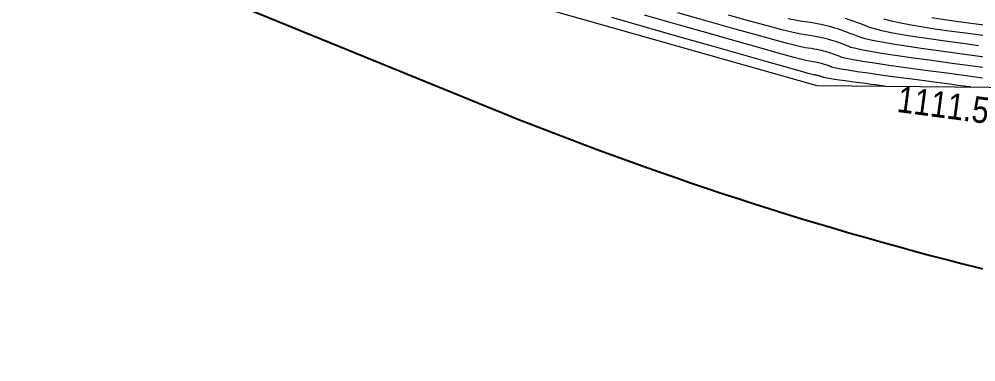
# Model space of a CAD drawing. Extents: x -19176 to -17597, y 5652440 to 5654285.
# Drawn here: x -18181.69 to -18154.3, y 5652974.24 to 5652984.07 of the extents above; entities that cross this region are included whole.
import ezdxf

# ---------------------------------------------------------------- set-up
doc = ezdxf.new("R2010")
doc.units = 0
doc.header["$LTSCALE"] = 5
doc.layers.add('C-TOPO-MAJR', color=7, linetype='Continuous', lineweight=15, true_color=0xd3aa5f)
doc.layers.add('C-TOPO-MINR', color=7, linetype='Continuous', lineweight=13, true_color=0xe9d5af)
doc.layers.add('C-TOPO-MAJR-TEXT', color=7, linetype='Continuous', true_color=0x644b1b)
doc.layers.add('L-TITLEDB', color=4, linetype='Continuous')
doc.layers.add('T-ELEVATION', color=48, linetype='Continuous', lineweight=18)
doc.styles.get("Standard").update_dxf_attribs({"font": 'ARIALN.TTF'})

msp = doc.modelspace()

# ---------------------------------------------------------------- linework, layer by layer
at = {"layer": 'C-TOPO-MAJR', "flags": 128}
for points in [[(-18156.908, 5652982.144), (-18156.908, 5652982.144), (-18156.934, 5652982.148), (-18156.987, 5652982.155), (-18157.066, 5652982.166), (-18157.172, 5652982.18), (-18157.304, 5652982.197), (-18157.462, 5652982.218), (-18157.647, 5652982.243), (-18157.858, 5652982.271), (-18158.045, 5652982.296), (-18158.207, 5652982.319), (-18158.345, 5652982.339), (-18158.459, 5652982.356), (-18158.548, 5652982.371), (-18158.612, 5652982.383), (-18158.653, 5652982.392), (-18158.668, 5652982.398), (-18158.684, 5652982.404), (-18158.699, 5652982.41), (-18158.714, 5652982.416), (-18158.729, 5652982.421), (-18158.743, 5652982.426), (-18158.758, 5652982.431), (-18158.772, 5652982.435), (-18158.785, 5652982.44), (-18158.8, 5652982.444), (-18158.817, 5652982.448), (-18158.836, 5652982.452), (-18158.856, 5652982.456), (-18158.878, 5652982.46), (-18158.901, 5652982.464), (-18158.926, 5652982.467), (-18158.952, 5652982.471), (-18159.107, 5652982.513), (-18159.391, 5652982.591), (-18159.803, 5652982.707), (-18160.344, 5652982.861), (-18161.013, 5652983.051), (-18161.811, 5652983.28), (-18162.738, 5652983.545), (-18163.793, 5652983.849), (-18164.721, 5652984.115)], [(-18154.225, 5652983.306), (-18154.677, 5652983.367), (-18155.185, 5652983.435), (-18155.644, 5652983.5), (-18156.054, 5652983.562), (-18156.415, 5652983.622), (-18156.727, 5652983.679), (-18156.99, 5652983.734), (-18157.203, 5652983.787), (-18157.368, 5652983.837), (-18157.483, 5652983.884), (-18157.596, 5652983.929), (-18157.708, 5652983.972), (-18157.817, 5652984.013), (-18157.925, 5652984.052), (-18158.03, 5652984.089)]]:
    msp.add_lwpolyline(points, dxfattribs=at)
at = {"layer": 'C-TOPO-MINR', "flags": 128}
for points in [[(-18154.458, 5652982.123), (-18154.458, 5652982.123), (-18154.517, 5652982.131), (-18154.636, 5652982.146), (-18154.815, 5652982.17), (-18155.053, 5652982.202), (-18155.351, 5652982.241), (-18155.709, 5652982.289), (-18156.126, 5652982.344), (-18156.602, 5652982.408), (-18157.024, 5652982.465), (-18157.39, 5652982.516), (-18157.701, 5652982.561), (-18157.958, 5652982.6), (-18158.159, 5652982.633), (-18158.305, 5652982.66), (-18158.396, 5652982.681), (-18158.431, 5652982.695), (-18158.466, 5652982.709), (-18158.501, 5652982.723), (-18158.535, 5652982.735), (-18158.568, 5652982.747), (-18158.601, 5652982.759), (-18158.633, 5652982.769), (-18158.664, 5652982.779), (-18158.695, 5652982.789), (-18158.729, 5652982.798), (-18158.768, 5652982.807), (-18158.809, 5652982.816), (-18158.855, 5652982.825), (-18158.903, 5652982.834), (-18158.956, 5652982.843), (-18159.012, 5652982.852), (-18159.072, 5652982.86), (-18159.249, 5652982.904), (-18159.545, 5652982.982), (-18159.957, 5652983.095), (-18160.488, 5652983.244), (-18161.136, 5652983.427), (-18161.902, 5652983.644), (-18162.786, 5652983.897), (-18163.787, 5652984.185)], [(-18154.112, 5652982.38), (-18154.583, 5652982.443), (-18155.131, 5652982.516), (-18155.756, 5652982.599), (-18156.31, 5652982.675), (-18156.793, 5652982.743), (-18157.204, 5652982.803), (-18157.544, 5652982.856), (-18157.814, 5652982.901), (-18158.012, 5652982.939), (-18158.139, 5652982.97), (-18158.194, 5652982.992), (-18158.249, 5652983.014), (-18158.303, 5652983.035), (-18158.355, 5652983.055), (-18158.407, 5652983.074), (-18158.458, 5652983.091), (-18158.508, 5652983.108), (-18158.557, 5652983.123), (-18158.605, 5652983.138), (-18158.659, 5652983.152), (-18158.718, 5652983.167), (-18158.783, 5652983.181), (-18158.853, 5652983.195), (-18158.929, 5652983.209), (-18159.011, 5652983.222), (-18159.099, 5652983.236), (-18159.192, 5652983.249), (-18159.391, 5652983.295), (-18159.698, 5652983.373), (-18160.112, 5652983.484), (-18160.632, 5652983.626), (-18161.259, 5652983.802), (-18161.993, 5652984.009), (-18162.834, 5652984.249)], [(-18154.018, 5652982.671), (-18154.464, 5652982.731), (-18154.98, 5652982.8), (-18155.566, 5652982.878), (-18156.088, 5652982.95), (-18156.546, 5652983.016), (-18156.941, 5652983.076), (-18157.272, 5652983.13), (-18157.539, 5652983.179), (-18157.742, 5652983.222), (-18157.882, 5652983.259), (-18157.957, 5652983.29), (-18158.031, 5652983.319), (-18158.104, 5652983.347), (-18158.176, 5652983.374), (-18158.246, 5652983.4), (-18158.315, 5652983.424), (-18158.383, 5652983.446), (-18158.45, 5652983.467), (-18158.515, 5652983.487), (-18158.588, 5652983.507), (-18158.668, 5652983.526), (-18158.756, 5652983.545), (-18158.852, 5652983.564), (-18158.955, 5652983.583), (-18159.066, 5652983.602), (-18159.185, 5652983.62), (-18159.311, 5652983.638), (-18159.534, 5652983.686), (-18159.852, 5652983.764), (-18160.266, 5652983.872), (-18160.776, 5652984.009), (-18161.382, 5652984.177)], [(-18153.923, 5652982.961), (-18154.344, 5652983.018), (-18154.828, 5652983.083), (-18155.376, 5652983.156), (-18155.866, 5652983.225), (-18156.3, 5652983.289), (-18156.678, 5652983.349), (-18156.999, 5652983.405), (-18157.264, 5652983.457), (-18157.473, 5652983.504), (-18157.625, 5652983.548), (-18157.72, 5652983.587), (-18157.814, 5652983.624), (-18157.906, 5652983.66), (-18157.997, 5652983.694), (-18158.086, 5652983.726), (-18158.173, 5652983.756), (-18158.258, 5652983.785), (-18158.342, 5652983.811), (-18158.425, 5652983.836), (-18158.517, 5652983.861), (-18158.618, 5652983.886), (-18158.73, 5652983.91), (-18158.85, 5652983.934), (-18158.981, 5652983.958), (-18159.121, 5652983.981), (-18159.271, 5652984.004), (-18159.431, 5652984.027), (-18159.676, 5652984.078)], [(-18154.105, 5652983.594), (-18154.526, 5652983.651), (-18154.995, 5652983.713), (-18155.423, 5652983.775), (-18155.808, 5652983.835), (-18156.152, 5652983.895), (-18156.454, 5652983.954), (-18156.715, 5652984.012), (-18156.934, 5652984.069)], [(-18153.986, 5652983.881), (-18154.375, 5652983.935), (-18154.805, 5652983.992), (-18155.201, 5652984.05), (-18155.562, 5652984.108)]]:
    msp.add_lwpolyline(points, dxfattribs=at)
at = {"layer": 'L-TITLEDB'}
msp.add_line((-18240.136, 5653010.942), (-18168.297, 5652981.562), dxfattribs=at)
msp.add_line((-18240.136, 5653010.942), (-18168.297, 5652981.562), dxfattribs=at)
msp.add_arc((-18128.576, 5653078.747), 104.989, 247.76903, 264.4847, dxfattribs=at)
msp.add_arc((-18128.576, 5653078.747), 104.989, 247.76903, 264.4847, dxfattribs=at)
at = {"layer": 'T-ELEVATION', "flags": 128}
msp.add_lwpolyline([(-18174.943, 5652987.673), (-18167.648, 5652984.673), (-18158.857, 5652982.162), (-18152.949, 5652982.109), (-18148.391, 5652982.205), (-18140.916, 5652978.924)], dxfattribs=at)

# ---------------------------------------------------------------- texts
at = {"layer": 'C-TOPO-MAJR-TEXT', "insert": (-18155.234, 5652981.605, 1111.5), "char_height": 0.75, "attachment_point": 5, "rotation": 352.4294}
msp.add_mtext('1111.5', dxfattribs=at)

doc.saveas('drawing.dxf')
